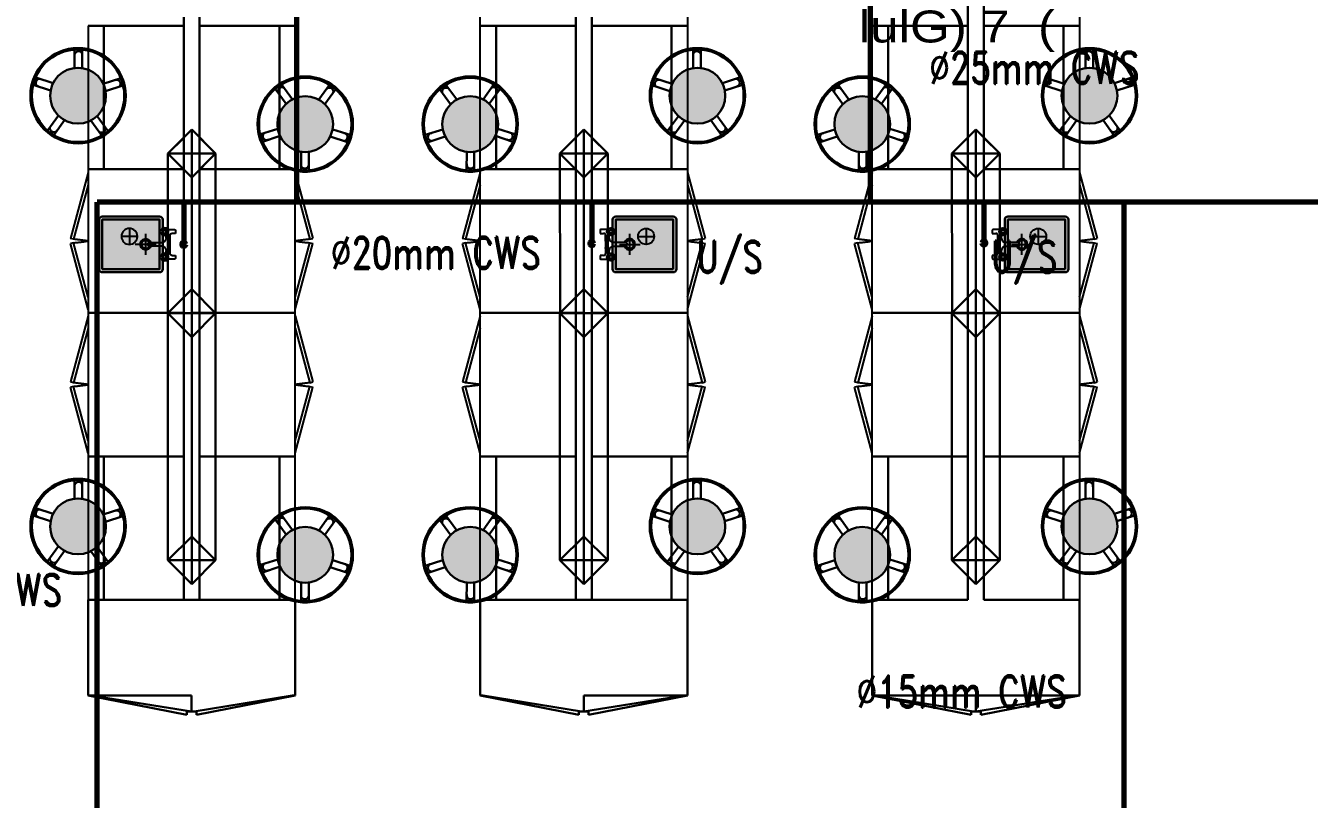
# Model space of a CAD drawing. Extents: x 800 to 995, y 398 to 804.
# Drawn here: x 876.3 to 884.35, y 743.93 to 748.78 of the extents above; entities that cross this region are included whole.
import ezdxf

# ---------------------------------------------------------------- set-up
doc = ezdxf.new("R2010")
doc.units = 0
doc.header["$MEASUREMENT"] = 0
doc.linetypes.add('ACAD_ISO02W100', pattern=[15, 12, -3])
doc.linetypes.add('DASHED', pattern=[19.05, 12.7, -6.35])
doc.layers.get('0').update_dxf_attribs({"color": 252, "linetype": 'CONTINUOUS', "lineweight": 30})
for name, color, linetype in [('-FUR', 252, 'CONTINUOUS'), ('LAYER8', 3, 'CONTINUOUS'), ('SAN', 2, 'CONTINUOUS')]:
    doc.layers.add(name, color=color, linetype=linetype)
for name, color, linetype, lineweight in [('P-C-WATER', 5, 'CONTINUOUS', 70), ('P-TEXT', 1, 'CONTINUOUS', 25), ('text', 72, 'CONTINUOUS', 15)]:
    doc.layers.add(name, color=color, linetype=linetype, lineweight=lineweight)
doc.styles.add('ROMANC', font='romand.shx')
doc.styles.add('SOSA2', font='SOSA.shx', dxfattribs={"width": 0.8})

# ---------------------------------------------------------------- blocks, each defined once
blk = doc.blocks.new('YY5Y5')
at = {"layer": 'SAN', "color": 1}
for p, q in [((433.83, 542.04), (433.83, 538.56)), ((435.73, 542.41), (434.2, 542.41)), ((435.73, 540.55), (435.73, 542.41)), ((446.18, 539.55), (436.73, 539.55)), ((443.04, 539.55), (446.16, 539.55)), ((447.16, 542.41), (447.16, 540.55)), ((448.69, 542.41), (447.16, 542.41)), ((449.07, 538.56), (449.07, 542.04)), ((434.16, 537.56), (433.7, 538.02)), ((434.16, 536.15), (433.7, 535.69)), ((435.58, 537.56), (436.04, 538.02)), ((435.58, 536.15), (436.04, 535.69)), ((436.72, 537.65), (438.25, 537.65)), ((440.5, 535.4), (440.5, 528.74)), ((442.4, 528.74), (442.4, 535.4)), ((444.65, 537.65), (446.18, 537.65)), ((447.32, 537.56), (446.86, 538.02)), ((447.32, 536.15), (446.86, 535.69)), ((448.74, 537.56), (449.2, 538.02)), ((448.74, 536.15), (449.2, 535.69)), ((440.87, 528.36), (442.03, 528.36))]:
    blk.add_line(p, q, dxfattribs=at)
at = {"layer": 'SAN', "color": 1, "linetype": 'Continuous'}
blk.add_line((439.23, 539.55), (439.86, 539.55), dxfattribs=at)
at = {"layer": 'SAN', "color": 2, "linetype": 'DASHED'}
for points in [[(441.45, 532.42), (441.45, 521.63)], [(436.06, 527.03), (446.84, 527.03)]]:
    blk.add_lwpolyline(points, dxfattribs=at)
at = {"layer": 'SAN', "color": 1}
for centre, radius in [((434.87, 536.85), 2), ((434.87, 536.85), 1), ((434.87, 536.85), 0.8), ((448.03, 536.85), 2), ((448.03, 536.85), 1), ((448.03, 536.85), 0.8)]:
    blk.add_circle(centre, radius, dxfattribs=at)
for centre, radius, start, end in [((434.2, 542.04), 0.375, 90, 180), ((436.73, 540.55), 1, 180, 270), ((446.16, 540.55), 1, 270, 0), ((448.69, 542.04), 0.375, 0, 90), ((438.25, 535.4), 2.25, 0, 90), ((444.65, 535.4), 2.25, 90, 180), ((441.45, 527.03), 2.86, 109.43194, 70.56806), ((441.45, 527.03), 2.08, 117.27647, 62.72353), ((440.87, 528.74), 0.375, 180, 270), ((442.03, 528.74), 0.375, 270, 360)]:
    blk.add_arc(centre, radius, start, end, dxfattribs=at)
blk = doc.blocks.new('vfd')
at = {"layer": '-FUR'}
h = blk.add_hatch(color=254, dxfattribs=at)
h.paths.add_polyline_path([(1316.635, 565.8296), (1316.635, 566.1396), (1316.275, 566.1396), (1316.275, 565.8296)], flags=16)
edge = h.paths.add_edge_path()
edge.add_line((1316.655, 565.8296), (1316.655, 566.1396))
edge.add_ellipse((1316.635, 566.1396), major_axis=(-0.0141, -0.0141), ratio=1, start_angle=135, end_angle=225)
edge.add_line((1316.635, 566.1596), (1316.275, 566.1596))
edge.add_ellipse((1316.275, 566.1396), major_axis=(-0.0141, -0.0141), ratio=1, start_angle=225, end_angle=315)
edge.add_line((1316.255, 566.1396), (1316.255, 565.8296))
edge.add_ellipse((1316.275, 565.8296), major_axis=(0.0141, -0.0141), ratio=1, start_angle=225, end_angle=315)
edge.add_line((1316.275, 565.8096), (1316.635, 565.8096))
edge.add_ellipse((1316.635, 565.8296), major_axis=(0.0141, -0.0141), ratio=1, start_angle=-45, end_angle=45)
blk.add_hatch(color=253, dxfattribs=at).paths.add_polyline_path([(1316.275, 565.8296), (1316.635, 565.8296), (1316.635, 566.1396), (1316.275, 566.1396)])
h = blk.add_hatch(color=251, dxfattribs=at)
h.paths.add_polyline_path([(1316.305, 565.8596), (1316.275, 565.8296), (1316.635, 565.8296), (1316.605, 565.8596)])
h.paths.add_polyline_path([(1316.605, 565.8596), (1316.635, 565.8296), (1316.635, 566.1396), (1316.605, 566.1096)])
h = blk.add_hatch(color=252, dxfattribs=at)
h.paths.add_polyline_path([(1316.305, 566.1096), (1316.275, 566.1396), (1316.275, 565.8296), (1316.305, 565.8596)])
h.paths.add_polyline_path([(1316.605, 566.1096), (1316.635, 566.1396), (1316.275, 566.1396), (1316.305, 566.1096)])
blk.add_lwpolyline([(1316.655, 565.8296), (1316.655, 566.1396, 0.414214), (1316.635, 566.1596), (1316.275, 566.1596, 0.414214), (1316.255, 566.1396), (1316.255, 565.8296, 0.414214), (1316.275, 565.8096), (1316.635, 565.8096, 0.414214)], format="xyb", close=True)
blk.add_lwpolyline([(1316.655, 565.8296), (1316.655, 566.1396, 0.414214), (1316.635, 566.1596), (1316.275, 566.1596, 0.414214), (1316.255, 566.1396), (1316.255, 565.8296, 0.414214), (1316.275, 565.8096), (1316.635, 565.8096, 0.414214)], format="xyb", close=True)
blk.add_lwpolyline([(1316.635, 565.8296), (1316.635, 566.1396), (1316.275, 566.1396), (1316.275, 565.8296)], close=True)
at = {"layer": 'LAYER8'}
for p, q in [((1316.465, 566.0846), (1316.465, 565.9846)), ((1316.415, 566.0346), (1316.515, 566.0346))]:
    blk.add_line(p, q, dxfattribs=at)
blk.add_circle((1316.465, 566.0346), 0.05, dxfattribs=at)
at = {"xscale": 0.0121, "yscale": 0.0121, "zscale": 0.0121, "rotation": 89.99999999999997}
blk.add_blockref('YY5Y5', (1322.7397, 560.6431), dxfattribs=at)

msp = doc.modelspace()

# ---------------------------------------------------------------- hatches: boundary and pattern name
h = msp.add_hatch(color=256)
h.set_gradient(color1=(132, 132, 132), name='SPHERICAL')
h.paths.add_polyline_path([(876.8, 748.3426, -1), (876.45, 748.3426, -1)])
h = msp.add_hatch(color=256)
h.set_gradient(color1=(132, 132, 132), name='SPHERICAL')
h.paths.add_polyline_path([(880.3343, 748.3426, 1), (880.6843, 748.3426, 1)])
h = msp.add_hatch(color=256)
h.set_gradient(color1=(132, 132, 132), name='SPHERICAL')
h.paths.add_polyline_path([(882.7934, 748.3426, 1), (883.1434, 748.3426, 1)])
h = msp.add_hatch(color=256)
h.set_gradient(color1=(132, 132, 132), name='SPHERICAL')
h.paths.add_polyline_path([(877.8752, 748.1645, -1), (878.2252, 748.1645, -1)])
h = msp.add_hatch(color=256)
h.set_gradient(color1=(132, 132, 132), name='SPHERICAL')
h.paths.add_polyline_path([(879.2591, 748.1645, 1), (878.9091, 748.1645, 1)])
h = msp.add_hatch(color=256)
h.set_gradient(color1=(132, 132, 132), name='SPHERICAL')
h.paths.add_polyline_path([(881.7182, 748.1645, 1), (881.3682, 748.1645, 1)])
h = msp.add_hatch(color=256)
h.set_gradient(color1=(132, 132, 132), name='SPHERICAL')
h.paths.add_polyline_path([(876.8, 745.6426, -1), (876.45, 745.6426, -1)])
h = msp.add_hatch(color=256)
h.set_gradient(color1=(132, 132, 132), name='SPHERICAL')
h.paths.add_polyline_path([(880.3343, 745.6426, 1), (880.6843, 745.6426, 1)])
h = msp.add_hatch(color=256)
h.set_gradient(color1=(132, 132, 132), name='SPHERICAL')
h.paths.add_polyline_path([(882.7934, 745.6426, 1), (883.1434, 745.6426, 1)])
h = msp.add_hatch(color=256)
h.set_gradient(color1=(132, 132, 132), name='SPHERICAL')
h.paths.add_polyline_path([(877.8752, 745.4645, -1), (878.2252, 745.4645, -1)])
h = msp.add_hatch(color=256)
h.set_gradient(color1=(132, 132, 132), name='SPHERICAL')
h.paths.add_polyline_path([(879.2591, 745.4645, 1), (878.9091, 745.4645, 1)])
h = msp.add_hatch(color=256)
h.set_gradient(color1=(132, 132, 132), name='SPHERICAL')
h.paths.add_polyline_path([(881.7182, 745.4645, 1), (881.3682, 745.4645, 1)])

# ---------------------------------------------------------------- linework, layer by layer
at = {"layer": '-FUR', "linetype": 'ACAD_ISO02W100'}
for p, q in [((877.3876, 748.7816), (877.3876, 749.2316)), ((879.7467, 748.7816), (879.7467, 749.2316)), ((879.8467, 749.2316), (879.8467, 748.7816)), ((882.2058, 748.7816), (882.2058, 749.2316)), ((882.3058, 749.2316), (882.3058, 748.7816)), ((876.6876, 748.7816), (876.6876, 747.8816)), ((877.9876, 747.8816), (877.9876, 748.7816)), ((879.1467, 747.8816), (879.1467, 748.7816)), ((880.4467, 748.7816), (880.4467, 747.8816)), ((881.6058, 747.8816), (881.6058, 748.7816)), ((882.9058, 748.7816), (882.9058, 747.8816)), ((876.6876, 747.8616), (876.5768, 747.448)), ((877.2876, 746.9816), (877.2876, 747.8816)), ((877.3876, 747.8816), (877.3876, 746.9816)), ((877.9876, 747.8616), (878.0984, 747.448)), ((879.1467, 747.8616), (879.0359, 747.448)), ((879.7467, 747.8816), (879.7467, 746.9816)), ((879.8467, 746.9816), (879.8467, 747.8816)), ((880.4467, 747.8616), (880.5575, 747.448)), ((881.6058, 747.8616), (881.495, 747.448)), ((882.2058, 747.8816), (882.2058, 746.9816)), ((882.3058, 746.9816), (882.3058, 747.8816)), ((882.9058, 747.8616), (883.0166, 747.448)), ((876.6876, 747.7843), (876.5961, 747.4428)), ((877.9876, 747.7843), (878.0791, 747.4428)), ((879.1467, 747.7843), (879.0552, 747.4428)), ((880.4467, 747.7843), (880.5382, 747.4428)), ((881.6058, 747.7843), (881.5143, 747.4428)), ((882.9058, 747.7843), (882.9973, 747.4428)), ((876.5961, 747.4428), (876.5768, 747.448)), ((878.0791, 747.4428), (878.0984, 747.448)), ((879.0552, 747.4428), (879.0359, 747.448)), ((880.5382, 747.4428), (880.5575, 747.448)), ((881.5143, 747.4428), (881.495, 747.448)), ((882.9973, 747.4428), (883.0166, 747.448)), ((876.5961, 747.4203), (876.5768, 747.4151)), ((876.6876, 747.0016), (876.5768, 747.4151)), ((876.6876, 747.0788), (876.5961, 747.4203)), ((877.9876, 747.0788), (878.0791, 747.4203)), ((877.9876, 747.0016), (878.0984, 747.4151)), ((878.0791, 747.4203), (878.0984, 747.4151)), ((879.0552, 747.4203), (879.0359, 747.4151)), ((879.1467, 747.0016), (879.0359, 747.4151)), ((879.1467, 747.0788), (879.0552, 747.4203)), ((880.4467, 747.0788), (880.5382, 747.4203)), ((880.4467, 747.0016), (880.5575, 747.4151)), ((880.5382, 747.4203), (880.5575, 747.4151)), ((881.5143, 747.4203), (881.495, 747.4151)), ((881.6058, 747.0016), (881.495, 747.4151)), ((881.6058, 747.0788), (881.5143, 747.4203)), ((882.9058, 747.0788), (882.9973, 747.4203)), ((882.9058, 747.0016), (883.0166, 747.4151)), ((882.9973, 747.4203), (883.0166, 747.4151)), ((876.6876, 746.9616), (876.5768, 746.548)), ((877.2876, 746.0816), (877.2876, 746.9816)), ((877.3876, 746.9816), (877.3876, 746.0816)), ((877.9876, 746.9616), (878.0984, 746.548)), ((879.1467, 746.9616), (879.0359, 746.548)), ((879.7467, 746.9816), (879.7467, 746.0816)), ((879.8467, 746.0816), (879.8467, 746.9816)), ((880.4467, 746.9616), (880.5575, 746.548)), ((881.6058, 746.9616), (881.495, 746.548)), ((882.2058, 746.9816), (882.2058, 746.0816)), ((882.3058, 746.0816), (882.3058, 746.9816)), ((882.9058, 746.9616), (883.0166, 746.548)), ((876.6876, 746.8843), (876.5961, 746.5428)), ((877.9876, 746.8843), (878.0791, 746.5428)), ((879.1467, 746.8843), (879.0552, 746.5428)), ((880.4467, 746.8843), (880.5382, 746.5428)), ((881.6058, 746.8843), (881.5143, 746.5428)), ((882.9058, 746.8843), (882.9973, 746.5428)), ((876.5961, 746.5428), (876.5768, 746.548)), ((876.5961, 746.5203), (876.5768, 746.5151)), ((876.6876, 746.1016), (876.5768, 746.5151)), ((876.6876, 746.1788), (876.5961, 746.5203)), ((877.9876, 746.1788), (878.0791, 746.5203)), ((877.9876, 746.1016), (878.0984, 746.5151)), ((878.0791, 746.5428), (878.0984, 746.548)), ((878.0791, 746.5203), (878.0984, 746.5151)), ((879.0552, 746.5428), (879.0359, 746.548)), ((879.0552, 746.5203), (879.0359, 746.5151)), ((879.1467, 746.1016), (879.0359, 746.5151)), ((879.1467, 746.1788), (879.0552, 746.5203)), ((880.4467, 746.1788), (880.5382, 746.5203)), ((880.4467, 746.1016), (880.5575, 746.5151)), ((880.5382, 746.5428), (880.5575, 746.548)), ((880.5382, 746.5203), (880.5575, 746.5151)), ((881.5143, 746.5428), (881.495, 746.548)), ((881.5143, 746.5203), (881.495, 746.5151)), ((881.6058, 746.1016), (881.495, 746.5151)), ((881.6058, 746.1788), (881.5143, 746.5203)), ((882.9058, 746.1788), (882.9973, 746.5203)), ((882.9058, 746.1016), (883.0166, 746.5151)), ((882.9973, 746.5428), (883.0166, 746.548)), ((882.9973, 746.5203), (883.0166, 746.5151)), ((876.6876, 746.0816), (876.6876, 745.1816)), ((877.9876, 745.1816), (877.9876, 746.0816)), ((879.1467, 745.1816), (879.1467, 746.0816)), ((880.4467, 746.0816), (880.4467, 745.1816)), ((881.6058, 745.1816), (881.6058, 746.0816)), ((882.9058, 746.0816), (882.9058, 745.1816))]:
    msp.add_line(p, q, dxfattribs=at)
at = {"layer": '-FUR'}
for points in [[(877.9876, 748.7816), (877.9876, 749.2316), (877.3876, 749.2316), (877.3876, 748.7816)], [(879.1467, 748.7816), (879.1467, 749.2316), (879.7467, 749.2316), (879.7467, 748.7816)], [(880.4467, 749.2316), (880.4467, 748.7816), (879.8467, 748.7816), (879.8467, 749.2316)], [(881.6058, 748.7816), (881.6058, 749.2316), (882.2058, 749.2316), (882.2058, 748.7816)], [(882.9058, 749.2316), (882.9058, 748.7816), (882.3058, 748.7816), (882.3058, 749.2316)], [(877.2876, 746.9816), (877.2876, 747.8816), (876.6876, 747.8816), (876.6876, 746.9816)], [(877.3876, 747.8816), (877.3876, 746.9816), (877.9876, 746.9816), (877.9876, 747.8816)], [(879.7467, 747.8816), (879.7467, 746.9816), (879.1467, 746.9816), (879.1467, 747.8816)], [(879.8467, 746.9816), (879.8467, 747.8816), (880.4467, 747.8816), (880.4467, 746.9816)], [(882.2058, 747.8816), (882.2058, 746.9816), (881.6058, 746.9816), (881.6058, 747.8816)], [(882.3058, 746.9816), (882.3058, 747.8816), (882.9058, 747.8816), (882.9058, 746.9816)], [(877.2876, 746.0816), (877.2876, 746.9816), (876.6876, 746.9816), (876.6876, 746.0816)], [(877.3876, 746.9816), (877.3876, 746.0816), (877.9876, 746.0816), (877.9876, 746.9816)], [(879.7467, 746.9816), (879.7467, 746.0816), (879.1467, 746.0816), (879.1467, 746.9816)], [(879.8467, 746.0816), (879.8467, 746.9816), (880.4467, 746.9816), (880.4467, 746.0816)], [(882.2058, 746.9816), (882.2058, 746.0816), (881.6058, 746.0816), (881.6058, 746.9816)], [(882.3058, 746.0816), (882.3058, 746.9816), (882.9058, 746.9816), (882.9058, 746.0816)]]:
    msp.add_lwpolyline(points, close=True, dxfattribs=at)
at = {"layer": '-FUR', "linetype": 'ACAD_ISO02W100'}
for centre, start, end in [((876.4547, 745.9163), 81.26112, 84.70691), ((878.2205, 745.9163), 95.29309, 98.73888), ((878.9138, 745.9163), 81.26112, 84.70691), ((880.6796, 745.9163), 95.29309, 98.73888), ((881.3729, 745.9163), 81.26112, 84.70691), ((883.1387, 745.9163), 95.29309, 98.73888), ((876.4547, 748.9468), 275.29309, 278.73888), ((878.2205, 748.9468), 261.26112, 264.70691), ((878.9138, 748.9468), 275.29309, 278.73888), ((880.6796, 748.9468), 261.26112, 264.70691), ((881.3729, 748.9468), 275.29309, 278.73888), ((883.1387, 748.9468), 261.26112, 264.70691), ((876.4547, 745.0163), 81.26112, 84.70691), ((876.4547, 748.0468), 275.29309, 278.73888), ((878.2205, 745.0163), 95.29309, 98.73888), ((878.2205, 748.0468), 261.26112, 264.70691), ((878.9138, 745.0163), 81.26112, 84.70691), ((878.9138, 748.0468), 275.29309, 278.73888), ((880.6796, 745.0163), 95.29309, 98.73888), ((880.6796, 748.0468), 261.26112, 264.70691), ((881.3729, 745.0163), 81.26112, 84.70691), ((881.3729, 748.0468), 275.29309, 278.73888), ((883.1387, 745.0163), 95.29309, 98.73888), ((883.1387, 748.0468), 261.26112, 264.70691)]:
    msp.add_arc(centre, 1.5331, start, end, dxfattribs=at)
for p, q in [((877.2876, 750.1316), (877.2876, 745.5295)), ((877.3876, 745.53), (877.3876, 750.1316)), ((879.7467, 745.53), (879.7467, 750.1316)), ((879.8467, 750.1316), (879.8467, 745.5295)), ((882.2058, 745.53), (882.2058, 750.1316)), ((882.3058, 750.1316), (882.3058, 745.5295)), ((876.6876, 748.7816), (877.2876, 748.7816)), ((876.7876, 747.8816), (876.7876, 748.7816)), ((877.2876, 748.7816), (877.2876, 747.8816)), ((877.3876, 747.8816), (877.3876, 748.7816)), ((877.3876, 748.7816), (877.9876, 748.7816)), ((877.9876, 748.7816), (877.8876, 748.7816)), ((877.8876, 748.7816), (877.8876, 747.8816)), ((879.7467, 748.7816), (879.1467, 748.7816)), ((879.1467, 748.7816), (879.2467, 748.7816)), ((879.2467, 748.7816), (879.2467, 747.8816)), ((879.7467, 747.8816), (879.7467, 748.7816)), ((880.4467, 748.7816), (879.8467, 748.7816)), ((879.8467, 748.7816), (879.8467, 747.8816)), ((880.3467, 747.8816), (880.3467, 748.7816)), ((882.2058, 748.7816), (881.6058, 748.7816)), ((881.6058, 748.7816), (881.7058, 748.7816)), ((881.7058, 748.7816), (881.7058, 747.8816)), ((882.2058, 747.8816), (882.2058, 748.7816)), ((882.9058, 748.7816), (882.3058, 748.7816)), ((882.3058, 748.7816), (882.3058, 747.8816)), ((882.8058, 747.8816), (882.8058, 748.7816)), ((876.6033, 748.5162), (876.6028, 748.6316)), ((876.6128, 748.6416), (876.6403, 748.6415)), ((876.6507, 748.5157), (876.6511, 748.629)), ((880.4836, 748.5157), (880.4832, 748.629)), ((880.5215, 748.6416), (880.494, 748.6415)), ((880.531, 748.5162), (880.5315, 748.6316)), ((882.9427, 748.5157), (882.9423, 748.629)), ((882.9806, 748.6416), (882.9531, 748.6415)), ((882.9901, 748.5162), (882.9906, 748.6316)), ((876.3368, 748.4234), (876.3454, 748.4495)), ((876.4531, 748.3756), (876.3432, 748.4108)), ((876.4683, 748.4205), (876.3607, 748.4559)), ((876.7834, 748.4169), (876.8931, 748.453)), ((876.9056, 748.4465), (876.9141, 748.4204)), ((877.8646, 748.3993), (877.8869, 748.4154)), ((877.9693, 748.3197), (877.903, 748.4116)), ((878.1347, 748.3178), (878.2022, 748.4114)), ((878.2161, 748.4136), (878.2383, 748.3974)), ((878.9182, 748.4136), (878.896, 748.3974)), ((878.9996, 748.3178), (878.9321, 748.4114)), ((879.1651, 748.3197), (879.2313, 748.4116)), ((879.2697, 748.3993), (879.2474, 748.4154)), ((880.2287, 748.4465), (880.2203, 748.4204)), ((880.3509, 748.4169), (880.2412, 748.453)), ((880.666, 748.4205), (880.7736, 748.4559)), ((880.6812, 748.3756), (880.7911, 748.4108)), ((880.7975, 748.4234), (880.7889, 748.4495)), ((881.3773, 748.4136), (881.3551, 748.3974)), ((881.4587, 748.3178), (881.3912, 748.4114)), ((881.6242, 748.3197), (881.6904, 748.4116)), ((881.7288, 748.3993), (881.7065, 748.4154)), ((882.6878, 748.4465), (882.6794, 748.4204)), ((882.81, 748.4169), (882.7003, 748.453)), ((883.1251, 748.4205), (883.2327, 748.4559)), ((883.1403, 748.3756), (883.2502, 748.4108)), ((883.2566, 748.4234), (883.248, 748.4495)), ((876.7976, 748.3716), (876.9055, 748.4062)), ((877.9306, 748.2922), (877.8623, 748.3853)), ((878.1727, 748.2895), (878.2397, 748.3809)), ((878.9616, 748.2895), (878.8946, 748.3809)), ((879.2037, 748.2922), (879.272, 748.3853)), ((880.3367, 748.3716), (880.2289, 748.4062)), ((881.4207, 748.2895), (881.3537, 748.3809)), ((881.6628, 748.2922), (881.7311, 748.3853)), ((882.7958, 748.3716), (882.688, 748.4062)), ((876.5025, 748.2176), (876.4355, 748.1262)), ((876.5405, 748.1893), (876.473, 748.0956)), ((876.706, 748.1874), (876.7722, 748.0955)), ((876.7446, 748.2148), (876.8129, 748.1217)), ((880.3897, 748.2148), (880.3214, 748.1217)), ((880.4284, 748.1874), (880.3621, 748.0955)), ((880.5938, 748.1893), (880.6613, 748.0956)), ((880.6318, 748.2176), (880.6988, 748.1262)), ((882.8488, 748.2148), (882.7805, 748.1217)), ((882.8874, 748.1874), (882.8212, 748.0955)), ((883.0529, 748.1893), (883.1204, 748.0956)), ((883.0909, 748.2176), (883.1579, 748.1262)), ((876.4591, 748.0935), (876.4369, 748.1097)), ((876.8106, 748.1078), (876.7883, 748.0917)), ((877.3378, 748.1298), (877.1878, 747.9798)), ((877.3378, 748.1298), (877.1878, 747.9798)), ((877.4878, 747.9798), (877.3378, 748.1298)), ((877.3378, 747.9798), (877.3378, 748.1298)), ((877.4878, 747.9798), (877.3378, 748.1298)), ((877.7696, 748.0605), (877.7612, 748.0867)), ((877.8776, 748.1355), (877.7698, 748.1008)), ((877.8918, 748.0902), (877.7821, 748.0541)), ((878.2069, 748.0866), (878.3145, 748.0512)), ((878.2221, 748.1315), (878.332, 748.0963)), ((878.9122, 748.1315), (878.8023, 748.0963)), ((878.9274, 748.0866), (878.8198, 748.0512)), ((879.2425, 748.0902), (879.3522, 748.0541)), ((879.2567, 748.1355), (879.3646, 748.1008)), ((879.3647, 748.0605), (879.3731, 748.0867)), ((879.6465, 747.9798), (879.7965, 748.1298)), ((879.6465, 747.9798), (879.7965, 748.1298)), ((879.7965, 748.1298), (879.9465, 747.9798)), ((879.7965, 747.9798), (879.7965, 748.1298)), ((879.7965, 748.1298), (879.9465, 747.9798)), ((880.3237, 748.1078), (880.346, 748.0917)), ((880.6752, 748.0935), (880.6974, 748.1097)), ((881.3713, 748.1315), (881.2614, 748.0963)), ((881.3865, 748.0866), (881.2789, 748.0512)), ((881.7016, 748.0902), (881.8113, 748.0541)), ((881.7158, 748.1355), (881.8237, 748.1008)), ((881.8238, 748.0605), (881.8322, 748.0867)), ((882.1056, 747.9798), (882.2556, 748.1298)), ((882.1056, 747.9798), (882.2556, 748.1298)), ((882.2556, 748.1298), (882.4056, 747.9798)), ((882.2556, 747.9798), (882.2556, 748.1298)), ((882.2556, 748.1298), (882.4056, 747.9798)), ((882.7828, 748.1078), (882.8051, 748.0917)), ((883.1343, 748.0935), (883.1565, 748.1097)), ((877.1878, 747.9798), (877.2876, 748.0795)), ((877.3876, 748.08), (877.4878, 747.9798)), ((878.3384, 748.0837), (878.3298, 748.0576)), ((878.7959, 748.0837), (878.8045, 748.0576)), ((879.7467, 748.08), (879.6465, 747.9798)), ((879.9465, 747.9798), (879.8467, 748.0795)), ((881.255, 748.0837), (881.2636, 748.0576)), ((882.2058, 748.08), (882.1056, 747.9798)), ((882.4056, 747.9798), (882.3058, 748.0795)), ((877.1878, 747.9798), (877.4878, 747.9798)), ((877.3378, 747.8298), (877.1878, 747.9798)), ((877.1878, 747.9798), (877.4878, 747.9798)), ((877.3378, 747.9798), (877.1878, 747.9798)), ((877.1878, 747.9798), (877.3378, 747.9798)), ((877.1878, 747.9798), (877.4878, 747.9798)), ((877.3378, 747.8298), (877.1878, 747.9798)), ((877.1878, 746.9798), (877.1878, 747.9798)), ((877.1878, 747.9798), (877.4878, 747.9798)), ((877.2876, 747.88), (877.1878, 747.9798)), ((877.4878, 747.9798), (877.3378, 747.8298)), ((877.3378, 747.1298), (877.3378, 747.9798)), ((877.3378, 747.9798), (877.4878, 747.9798)), ((877.3378, 747.9798), (877.3378, 747.8298)), ((877.4878, 747.9798), (877.3378, 747.8298)), ((877.3896, 747.8816), (877.4878, 747.9798)), ((877.4878, 747.9798), (877.4861, 746.9816)), ((878.0245, 747.9914), (878.0241, 747.8781)), ((878.0719, 747.9909), (878.0724, 747.8754)), ((879.0624, 747.9909), (879.0619, 747.8754)), ((879.1098, 747.9914), (879.1102, 747.8781)), ((879.9465, 747.9798), (879.6465, 747.9798)), ((879.9465, 747.9798), (879.6465, 747.9798)), ((879.6465, 747.9798), (879.7965, 747.8298)), ((879.7965, 747.9798), (879.6465, 747.9798)), ((879.9465, 747.9798), (879.6465, 747.9798)), ((879.6465, 747.9798), (879.7965, 747.8298)), ((879.9465, 747.9798), (879.6465, 747.9798)), ((879.6465, 747.9798), (879.6483, 746.9816)), ((879.7447, 747.8816), (879.6465, 747.9798)), ((879.7965, 747.8298), (879.9465, 747.9798)), ((879.7965, 747.1298), (879.7965, 747.9798)), ((879.7965, 747.9798), (879.9465, 747.9798)), ((879.9465, 747.9798), (879.7965, 747.9798)), ((879.7965, 747.9798), (879.7965, 747.8298)), ((879.7965, 747.8298), (879.9465, 747.9798)), ((879.8467, 747.88), (879.9465, 747.9798)), ((879.9465, 746.9798), (879.9465, 747.9798)), ((881.5215, 747.9909), (881.521, 747.8754)), ((881.5689, 747.9914), (881.5693, 747.8781)), ((882.4056, 747.9798), (882.1056, 747.9798)), ((882.4056, 747.9798), (882.1056, 747.9798)), ((882.1056, 747.9798), (882.2556, 747.8298)), ((882.2556, 747.9798), (882.1056, 747.9798)), ((882.4056, 747.9798), (882.1056, 747.9798)), ((882.1056, 747.9798), (882.2556, 747.8298)), ((882.4056, 747.9798), (882.1056, 747.9798)), ((882.1056, 747.9798), (882.1074, 746.9816)), ((882.2038, 747.8816), (882.1056, 747.9798)), ((882.2556, 747.8298), (882.4056, 747.9798)), ((882.2556, 747.1298), (882.2556, 747.9798)), ((882.2556, 747.9798), (882.4056, 747.9798)), ((882.4056, 747.9798), (882.2556, 747.9798)), ((882.2556, 747.9798), (882.2556, 747.8298)), ((882.2556, 747.8298), (882.4056, 747.9798)), ((882.3058, 747.88), (882.4056, 747.9798)), ((882.4056, 746.9798), (882.4056, 747.9798)), ((877.2876, 747.8816), (876.6876, 747.8816)), ((876.6876, 747.8816), (876.7876, 747.8816)), ((877.9876, 747.8816), (877.3876, 747.8816)), ((878.0624, 747.8655), (878.0349, 747.8656)), ((879.0719, 747.8655), (879.0994, 747.8656)), ((879.1467, 747.8816), (879.7467, 747.8816)), ((879.8467, 747.8816), (880.4467, 747.8816)), ((880.4467, 747.8816), (880.3467, 747.8816)), ((881.531, 747.8655), (881.5585, 747.8656)), ((881.6058, 747.8816), (882.2058, 747.8816)), ((882.3058, 747.8816), (882.9058, 747.8816)), ((882.9058, 747.8816), (882.8058, 747.8816)), ((877.3378, 747.1298), (877.1878, 746.9798)), ((877.3378, 746.9798), (877.3378, 747.1298)), ((877.4878, 746.9798), (877.3378, 747.1298)), ((879.6465, 746.9798), (879.7965, 747.1298)), ((879.7965, 746.9798), (879.7965, 747.1298)), ((879.7965, 747.1298), (879.9465, 746.9798)), ((882.1056, 746.9798), (882.2556, 747.1298)), ((882.2556, 746.9798), (882.2556, 747.1298)), ((882.2556, 747.1298), (882.4056, 746.9798)), ((877.4878, 746.9798), (877.1878, 746.9798)), ((877.3378, 746.8298), (877.1878, 746.9798)), ((877.1878, 746.9798), (877.4878, 746.9798)), ((877.1878, 745.4298), (877.1878, 746.9798)), ((877.3876, 746.9816), (877.3376, 746.9816)), ((877.3378, 746.9798), (877.3378, 746.8298)), ((877.3378, 746.8298), (877.4878, 746.9798)), ((877.3378, 746.9798), (877.3378, 745.2798)), ((877.4878, 746.9798), (877.4878, 745.4298)), ((879.6465, 746.9798), (879.9465, 746.9798)), ((879.7965, 746.8298), (879.6465, 746.9798)), ((879.9465, 746.9798), (879.6465, 746.9798)), ((879.6465, 746.9798), (879.6465, 745.4298)), ((879.7467, 746.9816), (879.7967, 746.9816)), ((879.7965, 746.9798), (879.7965, 746.8298)), ((879.7965, 746.8298), (879.9465, 746.9798)), ((879.7965, 746.9798), (879.7965, 745.2798)), ((879.9465, 745.4298), (879.9465, 746.9798)), ((882.1056, 746.9798), (882.4056, 746.9798)), ((882.2556, 746.8298), (882.1056, 746.9798)), ((882.4056, 746.9798), (882.1056, 746.9798)), ((882.1056, 746.9798), (882.1056, 745.4298)), ((882.2058, 746.9816), (882.2558, 746.9816)), ((882.2556, 746.9798), (882.2556, 746.8298)), ((882.2556, 746.8298), (882.4056, 746.9798)), ((882.2556, 746.9798), (882.2556, 745.2798)), ((882.4056, 745.4298), (882.4056, 746.9798)), ((877.3378, 745.5798), (877.3378, 746.4298)), ((879.7965, 745.5798), (879.7965, 746.4298)), ((882.2556, 745.5798), (882.2556, 746.4298)), ((876.6876, 746.0816), (877.2876, 746.0816)), ((876.7876, 745.1816), (876.7876, 746.0816)), ((877.2876, 746.0816), (877.2876, 745.1816)), ((877.3876, 745.1816), (877.3876, 746.0816)), ((877.3876, 746.0816), (877.9876, 746.0816)), ((877.9876, 746.0816), (877.8876, 746.0816)), ((877.8876, 746.0816), (877.8876, 745.1816)), ((879.7467, 746.0816), (879.1467, 746.0816)), ((879.1467, 746.0816), (879.2467, 746.0816)), ((879.2467, 746.0816), (879.2467, 745.1816)), ((879.7467, 745.1816), (879.7467, 746.0816)), ((880.4467, 746.0816), (879.8467, 746.0816)), ((879.8467, 746.0816), (879.8467, 745.1816)), ((880.3467, 745.1816), (880.3467, 746.0816)), ((882.2058, 746.0816), (881.6058, 746.0816)), ((881.6058, 746.0816), (881.7058, 746.0816)), ((881.7058, 746.0816), (881.7058, 745.1816)), ((882.2058, 745.1816), (882.2058, 746.0816)), ((882.9058, 746.0816), (882.3058, 746.0816)), ((882.3058, 746.0816), (882.3058, 745.1816)), ((882.8058, 745.1816), (882.8058, 746.0816)), ((876.6033, 745.8162), (876.6028, 745.9316)), ((876.6128, 745.9416), (876.6403, 745.9415)), ((876.6507, 745.8157), (876.6511, 745.929)), ((880.4836, 745.8157), (880.4832, 745.929)), ((880.5215, 745.9416), (880.494, 745.9415)), ((880.531, 745.8162), (880.5315, 745.9316)), ((882.9427, 745.8157), (882.9423, 745.929)), ((882.9806, 745.9416), (882.9531, 745.9415)), ((882.9901, 745.8162), (882.9906, 745.9316)), ((876.4683, 745.7205), (876.3607, 745.7559)), ((876.7834, 745.7169), (876.8931, 745.753)), ((880.3509, 745.7169), (880.2412, 745.753)), ((880.666, 745.7205), (880.7736, 745.7559)), ((882.81, 745.7169), (882.7003, 745.753)), ((883.1251, 745.7205), (883.2327, 745.7559)), ((876.3368, 745.7234), (876.3454, 745.7495)), ((876.4531, 745.6756), (876.3432, 745.7108)), ((876.7976, 745.6716), (876.9055, 745.7062)), ((876.9056, 745.7465), (876.9141, 745.7204)), ((877.9306, 745.5922), (877.8623, 745.6853)), ((877.8646, 745.6993), (877.8869, 745.7154)), ((877.9693, 745.6197), (877.903, 745.7116)), ((878.1347, 745.6178), (878.2022, 745.7114)), ((878.1727, 745.5895), (878.2397, 745.6809)), ((878.2161, 745.7136), (878.2383, 745.6974)), ((878.9616, 745.5895), (878.8946, 745.6809)), ((878.9182, 745.7136), (878.896, 745.6974)), ((878.9996, 745.6178), (878.9321, 745.7114)), ((879.1651, 745.6197), (879.2313, 745.7116)), ((879.2037, 745.5922), (879.272, 745.6853)), ((879.2697, 745.6993), (879.2474, 745.7154)), ((880.2287, 745.7465), (880.2203, 745.7204)), ((880.3367, 745.6716), (880.2289, 745.7062)), ((880.6812, 745.6756), (880.7911, 745.7108)), ((880.7975, 745.7234), (880.7889, 745.7495)), ((881.4207, 745.5895), (881.3537, 745.6809)), ((881.3773, 745.7136), (881.3551, 745.6974)), ((881.4587, 745.6178), (881.3912, 745.7114)), ((881.6242, 745.6197), (881.6904, 745.7116)), ((881.6628, 745.5922), (881.7311, 745.6853)), ((881.7288, 745.6993), (881.7065, 745.7154)), ((882.6878, 745.7465), (882.6794, 745.7204)), ((882.7958, 745.6716), (882.688, 745.7062)), ((883.1403, 745.6756), (883.2502, 745.7108)), ((883.2566, 745.7234), (883.248, 745.7495)), ((876.5025, 745.5176), (876.4355, 745.4262)), ((876.7446, 745.5148), (876.8129, 745.4217)), ((877.3378, 745.5798), (877.1878, 745.4298)), ((877.3378, 745.4298), (877.3378, 745.5798)), ((877.4878, 745.4298), (877.3378, 745.5798)), ((879.6465, 745.4298), (879.7965, 745.5798)), ((879.7965, 745.4298), (879.7965, 745.5798)), ((879.7965, 745.5798), (879.9465, 745.4298)), ((880.3897, 745.5148), (880.3214, 745.4217)), ((880.6318, 745.5176), (880.6988, 745.4262)), ((882.1056, 745.4298), (882.2556, 745.5798)), ((882.2556, 745.4298), (882.2556, 745.5798)), ((882.2556, 745.5798), (882.4056, 745.4298)), ((882.8488, 745.5148), (882.7805, 745.4217)), ((883.0909, 745.5176), (883.1579, 745.4262)), ((876.5405, 745.4893), (876.473, 745.3956)), ((876.706, 745.4874), (876.7722, 745.3955)), ((877.8776, 745.4355), (877.7698, 745.4008)), ((878.2221, 745.4315), (878.332, 745.3963)), ((878.9122, 745.4315), (878.8023, 745.3963)), ((879.2567, 745.4355), (879.3646, 745.4008)), ((880.4284, 745.4874), (880.3621, 745.3955)), ((880.5938, 745.4893), (880.6613, 745.3956)), ((881.3713, 745.4315), (881.2614, 745.3963)), ((881.7158, 745.4355), (881.8237, 745.4008)), ((882.8874, 745.4874), (882.8212, 745.3955)), ((883.0529, 745.4893), (883.1204, 745.3956)), ((876.4591, 745.3935), (876.4369, 745.4097)), ((876.8106, 745.4078), (876.7883, 745.3917)), ((877.4878, 745.4298), (877.1878, 745.4298)), ((877.3378, 745.2798), (877.1878, 745.4298)), ((877.1878, 745.4298), (877.4878, 745.4298)), ((877.3378, 745.4298), (877.3378, 745.2798)), ((877.3378, 745.2798), (877.4878, 745.4298)), ((877.7696, 745.3605), (877.7612, 745.3867)), ((877.8918, 745.3902), (877.7821, 745.3541)), ((878.2069, 745.3866), (878.3145, 745.3512)), ((878.3384, 745.3837), (878.3298, 745.3576)), ((878.7959, 745.3837), (878.8045, 745.3576)), ((878.9274, 745.3866), (878.8198, 745.3512)), ((879.2425, 745.3902), (879.3522, 745.3541)), ((879.3647, 745.3605), (879.3731, 745.3867)), ((879.6465, 745.4298), (879.9465, 745.4298)), ((879.7965, 745.2798), (879.6465, 745.4298)), ((879.9465, 745.4298), (879.6465, 745.4298)), ((879.7965, 745.4298), (879.7965, 745.2798)), ((879.7965, 745.2798), (879.9465, 745.4298)), ((880.3237, 745.4078), (880.346, 745.3917)), ((880.6752, 745.3935), (880.6974, 745.4097)), ((881.255, 745.3837), (881.2636, 745.3576)), ((881.3865, 745.3866), (881.2789, 745.3512)), ((881.7016, 745.3902), (881.8113, 745.3541)), ((881.8238, 745.3605), (881.8322, 745.3867)), ((882.1056, 745.4298), (882.4056, 745.4298)), ((882.2556, 745.2798), (882.1056, 745.4298)), ((882.4056, 745.4298), (882.1056, 745.4298)), ((882.2556, 745.4298), (882.2556, 745.2798)), ((882.2556, 745.2798), (882.4056, 745.4298)), ((882.7828, 745.4078), (882.8051, 745.3917)), ((883.1343, 745.3935), (883.1565, 745.4097)), ((878.0245, 745.2914), (878.0241, 745.1781)), ((878.0719, 745.2909), (878.0724, 745.1754)), ((879.0624, 745.2909), (879.0619, 745.1754)), ((879.1098, 745.2914), (879.1102, 745.1781)), ((881.5215, 745.2909), (881.521, 745.1754)), ((881.5689, 745.2914), (881.5693, 745.1781)), ((876.6876, 745.1816), (876.6876, 744.5816)), ((876.6876, 745.1816), (877.9876, 745.1816)), ((877.2876, 745.1816), (876.6876, 745.1816)), ((876.6876, 745.1816), (876.7876, 745.1816)), ((877.9876, 745.1816), (877.3876, 745.1816)), ((877.9876, 744.5816), (877.9876, 745.1816)), ((878.0624, 745.1655), (878.0349, 745.1656)), ((879.0719, 745.1655), (879.0994, 745.1656)), ((880.4467, 745.1816), (879.1467, 745.1816)), ((879.1467, 744.5816), (879.1467, 745.1816)), ((879.1467, 745.1816), (879.7467, 745.1816)), ((879.8467, 745.1816), (880.4467, 745.1816)), ((880.4467, 745.1816), (880.3467, 745.1816)), ((880.4467, 745.1816), (880.4467, 744.5816)), ((881.531, 745.1655), (881.5585, 745.1656)), ((881.6058, 744.5816), (881.6058, 745.1816)), ((881.6058, 745.1816), (882.2058, 745.1816)), ((882.3058, 745.1816), (882.9058, 745.1816)), ((882.9058, 745.1816), (882.8058, 745.1816)), ((882.9058, 745.1816), (882.9058, 744.5816)), ((876.6876, 744.5816), (877.3376, 744.5816)), ((876.6876, 744.5816), (877.3076, 744.4616)), ((876.6876, 744.5816), (876.7076, 744.5816)), ((876.7076, 744.5816), (877.3376, 744.4816)), ((877.3376, 744.5816), (877.3376, 744.4816)), ((877.9676, 744.5816), (877.3526, 744.4816)), ((877.9876, 744.5816), (877.3676, 744.4616)), ((877.9876, 744.5816), (877.9676, 744.5816)), ((879.1467, 744.5816), (879.7667, 744.4616)), ((879.1467, 744.5816), (879.1667, 744.5816)), ((879.1667, 744.5816), (879.7817, 744.4816)), ((880.4467, 744.5816), (879.7967, 744.5816)), ((879.7967, 744.5816), (879.7967, 744.4816)), ((880.4267, 744.5816), (879.7967, 744.4816)), ((880.4467, 744.5816), (879.8267, 744.4616)), ((880.4467, 744.5816), (880.4267, 744.5816)), ((882.9058, 744.5816), (881.6058, 744.5816)), ((881.6058, 744.5816), (882.2258, 744.4616)), ((881.6058, 744.5816), (881.6258, 744.5816)), ((881.6258, 744.5816), (882.2408, 744.4816)), ((882.9058, 744.5816), (882.2558, 744.5816)), ((882.2558, 744.5816), (882.2558, 744.4816)), ((882.8858, 744.5816), (882.2558, 744.4816)), ((882.9058, 744.5816), (882.2858, 744.4616)), ((882.9058, 744.5816), (882.8858, 744.5816)), ((877.3376, 744.4816), (877.3076, 744.4816)), ((877.3076, 744.4816), (877.3076, 744.4616)), ((877.3376, 744.4816), (877.3676, 744.4816)), ((877.3676, 744.4816), (877.3676, 744.4616)), ((879.7967, 744.4816), (879.7667, 744.4816)), ((879.7667, 744.4816), (879.7667, 744.4616)), ((879.7967, 744.4816), (879.8267, 744.4816)), ((879.8267, 744.4816), (879.8267, 744.4616)), ((882.2558, 744.4816), (882.2258, 744.4816)), ((882.2258, 744.4816), (882.2258, 744.4616)), ((882.2558, 744.4816), (882.2858, 744.4816)), ((882.2858, 744.4816), (882.2858, 744.4616))]:
    msp.add_line(p, q)
for centre, radius in [((876.625, 748.3426), 0.299), ((876.625, 748.3426), 0.29), ((880.5093, 748.3426), 0.299), ((880.5093, 748.3426), 0.29), ((882.9684, 748.3426), 0.299), ((882.9684, 748.3426), 0.29), ((876.625, 748.3426), 0.175), ((880.5093, 748.3426), 0.175), ((882.9684, 748.3426), 0.175), ((878.0502, 748.1645), 0.299), ((878.0502, 748.1645), 0.29), ((879.0841, 748.1645), 0.299), ((879.0841, 748.1645), 0.29), ((881.5432, 748.1645), 0.299), ((881.5432, 748.1645), 0.29), ((878.0502, 748.1645), 0.175), ((879.0841, 748.1645), 0.175), ((881.5432, 748.1645), 0.175), ((876.625, 745.6426), 0.299), ((876.625, 745.6426), 0.29), ((880.5093, 745.6426), 0.299), ((880.5093, 745.6426), 0.29), ((882.9684, 745.6426), 0.299), ((882.9684, 745.6426), 0.29), ((876.625, 745.6426), 0.175), ((878.0502, 745.4645), 0.299), ((878.0502, 745.4645), 0.29), ((879.0841, 745.4645), 0.299), ((879.0841, 745.4645), 0.29), ((880.5093, 745.6426), 0.175), ((881.5432, 745.4645), 0.299), ((881.5432, 745.4645), 0.29), ((882.9684, 745.6426), 0.175), ((878.0502, 745.4645), 0.175), ((879.0841, 745.4645), 0.175), ((881.5432, 745.4645), 0.175)]:
    msp.add_circle(centre, radius)
for centre, radius, start, end in [((876.6128, 748.6316), 0.01, 89.79115, 179.79115), ((876.628, 748.5962), 0.025, 22.93495, 191.17517), ((876.638, 748.6286), 0.0131, 1.65402, 79.72038), ((880.4963, 748.6286), 0.0131, 100.27962, 178.34598), ((880.5063, 748.5962), 0.025, 348.82483, 157.06505), ((880.5215, 748.6316), 0.01, 0.20885, 90.20885), ((882.9554, 748.6286), 0.0131, 100.27962, 178.34598), ((882.9654, 748.5962), 0.025, 348.82483, 157.06505), ((882.9806, 748.6316), 0.01, 0.20885, 90.20885), ((876.3463, 748.4203), 0.01, 161.79115, 251.79115), ((876.357, 748.4433), 0.0131, 73.65402, 151.72038), ((876.3847, 748.4238), 0.025, 94.93495, 263.17517), ((876.8671, 748.4181), 0.025, 310.93495, 119.17517), ((876.8961, 748.4435), 0.01, 17.79115, 107.79115), ((876.901, 748.4186), 0.0131, 289.65402, 7.72038), ((877.8926, 748.4036), 0.0131, 37.65402, 115.72038), ((878.2102, 748.4055), 0.01, 53.79115, 143.79115), ((878.9241, 748.4055), 0.01, 36.20885, 126.20885), ((879.2417, 748.4036), 0.0131, 64.27962, 142.34598), ((880.2333, 748.4186), 0.0131, 172.27962, 250.34598), ((880.2382, 748.4435), 0.01, 72.20885, 162.20885), ((880.2672, 748.4181), 0.025, 60.82483, 229.06505), ((880.7496, 748.4238), 0.025, 276.82483, 85.06505), ((880.7773, 748.4433), 0.0131, 28.27962, 106.34598), ((880.788, 748.4203), 0.01, 288.20885, 18.20885), ((881.3832, 748.4055), 0.01, 36.20885, 126.20885), ((881.7008, 748.4036), 0.0131, 64.27962, 142.34598), ((882.6924, 748.4186), 0.0131, 172.27962, 250.34598), ((882.6973, 748.4435), 0.01, 72.20885, 162.20885), ((882.7263, 748.4181), 0.025, 60.82483, 229.06505), ((883.2087, 748.4238), 0.025, 276.82483, 85.06505), ((883.2364, 748.4433), 0.0131, 28.27962, 106.34598), ((883.2471, 748.4203), 0.01, 288.20885, 18.20885), ((877.8704, 748.3912), 0.01, 125.79115, 215.79115), ((877.9036, 748.3715), 0.025, 58.93495, 227.17517), ((878.2017, 748.3679), 0.025, 346.93495, 155.17517), ((878.2288, 748.3883), 0.0131, 325.65402, 43.72038), ((878.9055, 748.3883), 0.0131, 136.27962, 214.34598), ((878.9326, 748.3679), 0.025, 24.82483, 193.06505), ((879.2307, 748.3715), 0.025, 312.82483, 121.06505), ((879.2639, 748.3912), 0.01, 324.20885, 54.20885), ((881.3646, 748.3883), 0.0131, 136.27962, 214.34598), ((881.3917, 748.3679), 0.025, 24.82483, 193.06505), ((881.6898, 748.3715), 0.025, 312.82483, 121.06505), ((881.723, 748.3912), 0.01, 324.20885, 54.20885), ((876.4464, 748.1188), 0.0131, 145.65402, 223.72038), ((876.4735, 748.1392), 0.025, 166.93495, 335.17517), ((876.465, 748.1016), 0.01, 233.79115, 323.79115), ((876.7716, 748.1356), 0.025, 238.93495, 47.17517), ((876.7826, 748.1035), 0.0131, 217.65402, 295.72038), ((876.8048, 748.1159), 0.01, 305.79115, 35.79115), ((877.7742, 748.0885), 0.0131, 109.65402, 187.72038), ((877.8081, 748.089), 0.025, 130.93495, 299.17517), ((878.2905, 748.0833), 0.025, 274.93495, 83.17517), ((878.3289, 748.0868), 0.01, 341.79115, 71.79115), ((878.8054, 748.0868), 0.01, 108.20885, 198.20885), ((878.8438, 748.0833), 0.025, 96.82483, 265.06505), ((879.3262, 748.089), 0.025, 240.82483, 49.06505), ((879.3601, 748.0885), 0.0131, 352.27962, 70.34598), ((880.3295, 748.1159), 0.01, 144.20885, 234.20885), ((880.3627, 748.1356), 0.025, 132.82483, 301.06505), ((880.3517, 748.1035), 0.0131, 244.27962, 322.34598), ((880.6608, 748.1392), 0.025, 204.82483, 13.06505), ((880.6693, 748.1016), 0.01, 216.20885, 306.20885), ((880.6879, 748.1188), 0.0131, 316.27962, 34.34598), ((881.2645, 748.0868), 0.01, 108.20885, 198.20885), ((881.3029, 748.0833), 0.025, 96.82483, 265.06505), ((881.7853, 748.089), 0.025, 240.82483, 49.06505), ((881.8192, 748.0885), 0.0131, 352.27962, 70.34598), ((882.7886, 748.1159), 0.01, 144.20885, 234.20885), ((882.8218, 748.1356), 0.025, 132.82483, 301.06505), ((882.8108, 748.1035), 0.0131, 244.27962, 322.34598), ((883.1199, 748.1392), 0.025, 204.82483, 13.06505), ((883.1284, 748.1016), 0.01, 216.20885, 306.20885), ((883.147, 748.1188), 0.0131, 316.27962, 34.34598), ((877.7791, 748.0636), 0.01, 197.79115, 287.79115), ((878.3182, 748.0638), 0.0131, 253.65402, 331.72038), ((878.8161, 748.0638), 0.0131, 208.27962, 286.34598), ((879.3552, 748.0636), 0.01, 252.20885, 342.20885), ((881.2752, 748.0638), 0.0131, 208.27962, 286.34598), ((881.8143, 748.0636), 0.01, 252.20885, 342.20885), ((878.0372, 747.8785), 0.0131, 181.65402, 259.72038), ((878.0472, 747.9109), 0.025, 202.93495, 11.17517), ((878.0624, 747.8755), 0.01, 269.79115, 359.79115), ((879.0719, 747.8755), 0.01, 180.20885, 270.20885), ((879.0871, 747.9109), 0.025, 168.82483, 337.06505), ((879.0971, 747.8785), 0.0131, 280.27962, 358.34598), ((881.531, 747.8755), 0.01, 180.20885, 270.20885), ((881.5462, 747.9109), 0.025, 168.82483, 337.06505), ((881.5562, 747.8785), 0.0131, 280.27962, 358.34598), ((876.6128, 745.9316), 0.01, 89.79115, 179.79115), ((876.628, 745.8962), 0.025, 22.93495, 191.17517), ((876.638, 745.9286), 0.0131, 1.65402, 79.72038), ((880.4963, 745.9286), 0.0131, 100.27962, 178.34598), ((880.5063, 745.8962), 0.025, 348.82483, 157.06505), ((880.5215, 745.9316), 0.01, 0.20885, 90.20885), ((882.9554, 745.9286), 0.0131, 100.27962, 178.34598), ((882.9654, 745.8962), 0.025, 348.82483, 157.06505), ((882.9806, 745.9316), 0.01, 0.20885, 90.20885), ((876.357, 745.7433), 0.0131, 73.65402, 151.72038), ((876.8961, 745.7435), 0.01, 17.79115, 107.79115), ((880.2382, 745.7435), 0.01, 72.20885, 162.20885), ((880.7773, 745.7433), 0.0131, 28.27962, 106.34598), ((882.6973, 745.7435), 0.01, 72.20885, 162.20885), ((883.2364, 745.7433), 0.0131, 28.27962, 106.34598), ((876.3463, 745.7203), 0.01, 161.79115, 251.79115), ((876.3847, 745.7238), 0.025, 94.93495, 263.17517), ((876.8671, 745.7181), 0.025, 310.93495, 119.17517), ((876.901, 745.7186), 0.0131, 289.65402, 7.72038), ((877.8704, 745.6912), 0.01, 125.79115, 215.79115), ((877.9036, 745.6715), 0.025, 58.93495, 227.17517), ((877.8926, 745.7036), 0.0131, 37.65402, 115.72038), ((878.2017, 745.6679), 0.025, 346.93495, 155.17517), ((878.2102, 745.7055), 0.01, 53.79115, 143.79115), ((878.2288, 745.6883), 0.0131, 325.65402, 43.72038), ((878.9055, 745.6883), 0.0131, 136.27962, 214.34598), ((878.9326, 745.6679), 0.025, 24.82483, 193.06505), ((878.9241, 745.7055), 0.01, 36.20885, 126.20885), ((879.2307, 745.6715), 0.025, 312.82483, 121.06505), ((879.2417, 745.7036), 0.0131, 64.27962, 142.34598), ((879.2639, 745.6912), 0.01, 324.20885, 54.20885), ((880.2333, 745.7186), 0.0131, 172.27962, 250.34598), ((880.2672, 745.7181), 0.025, 60.82483, 229.06505), ((880.7496, 745.7238), 0.025, 276.82483, 85.06505), ((880.788, 745.7203), 0.01, 288.20885, 18.20885), ((881.3646, 745.6883), 0.0131, 136.27962, 214.34598), ((881.3917, 745.6679), 0.025, 24.82483, 193.06505), ((881.3832, 745.7055), 0.01, 36.20885, 126.20885), ((881.6898, 745.6715), 0.025, 312.82483, 121.06505), ((881.7008, 745.7036), 0.0131, 64.27962, 142.34598), ((881.723, 745.6912), 0.01, 324.20885, 54.20885), ((882.6924, 745.7186), 0.0131, 172.27962, 250.34598), ((882.7263, 745.7181), 0.025, 60.82483, 229.06505), ((883.2087, 745.7238), 0.025, 276.82483, 85.06505), ((883.2471, 745.7203), 0.01, 288.20885, 18.20885), ((876.4735, 745.4392), 0.025, 166.93495, 335.17517), ((876.7716, 745.4356), 0.025, 238.93495, 47.17517), ((880.3627, 745.4356), 0.025, 132.82483, 301.06505), ((880.6608, 745.4392), 0.025, 204.82483, 13.06505), ((882.8218, 745.4356), 0.025, 132.82483, 301.06505), ((883.1199, 745.4392), 0.025, 204.82483, 13.06505), ((876.4464, 745.4188), 0.0131, 145.65402, 223.72038), ((876.465, 745.4016), 0.01, 233.79115, 323.79115), ((876.7826, 745.4035), 0.0131, 217.65402, 295.72038), ((876.8048, 745.4159), 0.01, 305.79115, 35.79115), ((877.7742, 745.3885), 0.0131, 109.65402, 187.72038), ((877.7791, 745.3636), 0.01, 197.79115, 287.79115), ((877.8081, 745.389), 0.025, 130.93495, 299.17517), ((878.2905, 745.3833), 0.025, 274.93495, 83.17517), ((878.3182, 745.3638), 0.0131, 253.65402, 331.72038), ((878.3289, 745.3868), 0.01, 341.79115, 71.79115), ((878.8054, 745.3868), 0.01, 108.20885, 198.20885), ((878.8161, 745.3638), 0.0131, 208.27962, 286.34598), ((878.8438, 745.3833), 0.025, 96.82483, 265.06505), ((879.3262, 745.389), 0.025, 240.82483, 49.06505), ((879.3552, 745.3636), 0.01, 252.20885, 342.20885), ((879.3601, 745.3885), 0.0131, 352.27962, 70.34598), ((880.3295, 745.4159), 0.01, 144.20885, 234.20885), ((880.3517, 745.4035), 0.0131, 244.27962, 322.34598), ((880.6693, 745.4016), 0.01, 216.20885, 306.20885), ((880.6879, 745.4188), 0.0131, 316.27962, 34.34598), ((881.2645, 745.3868), 0.01, 108.20885, 198.20885), ((881.2752, 745.3638), 0.0131, 208.27962, 286.34598), ((881.3029, 745.3833), 0.025, 96.82483, 265.06505), ((881.7853, 745.389), 0.025, 240.82483, 49.06505), ((881.8143, 745.3636), 0.01, 252.20885, 342.20885), ((881.8192, 745.3885), 0.0131, 352.27962, 70.34598), ((882.7886, 745.4159), 0.01, 144.20885, 234.20885), ((882.8108, 745.4035), 0.0131, 244.27962, 322.34598), ((883.1284, 745.4016), 0.01, 216.20885, 306.20885), ((883.147, 745.4188), 0.0131, 316.27962, 34.34598), ((878.0472, 745.2109), 0.025, 202.93495, 11.17517), ((879.0871, 745.2109), 0.025, 168.82483, 337.06505), ((881.5462, 745.2109), 0.025, 168.82483, 337.06505), ((878.0372, 745.1785), 0.0131, 181.65402, 259.72038), ((878.0624, 745.1755), 0.01, 269.79115, 359.79115), ((879.0719, 745.1755), 0.01, 180.20885, 270.20885), ((879.0971, 745.1785), 0.0131, 280.27962, 358.34598), ((881.531, 745.1755), 0.01, 180.20885, 270.20885), ((881.5562, 745.1785), 0.0131, 280.27962, 358.34598)]:
    msp.add_arc(centre, radius, start, end)
at = {"layer": 'P-C-WATER', "linetype": 'Continuous'}
for p, q in [((877.9955, 751.9804), (877.9955, 747.6749)), ((881.5931, 751.9689), (881.5931, 747.6749)), ((884.1817, 747.6749), (876.7451, 747.6749)), ((876.7451, 742.7068, -0.1), (876.7451, 747.6749, -0.1)), ((877.2876, 747.6666), (877.2876, 747.411)), ((879.8467, 747.6714), (879.8467, 747.4158)), ((882.3058, 747.6749), (882.3058, 747.4194)), ((884.5871, 747.6749), (882.9867, 747.6749)), ((883.1855, 742.7068, -0.1), (883.1855, 747.6749, -0.1))]:
    msp.add_line(p, q, dxfattribs=at)
at = {"layer": 'P-C-WATER', "linetype": 'ByBlock'}
for centre, start, end in [((877.2876, 747.411), 0, 180), ((877.2876, 747.411), 180, 0), ((879.8467, 747.4158), 0, 180), ((879.8467, 747.4158), 180, 0), ((882.3058, 747.4194), 0, 180), ((882.3058, 747.4194), 180, 0)]:
    msp.add_arc(centre, 0.0125, start, end, dxfattribs=at)

# ---------------------------------------------------------------- block references
at = {"xscale": -1}
msp.add_blockref('vfd', (2193.412, 181.426), dxfattribs=at)
for p in [(-436.2777, 181.426), (-433.8186, 181.426)]:
    msp.add_blockref('vfd', p)

# ---------------------------------------------------------------- texts
at = {"layer": 'P-TEXT', "color": 41, "style": 'ROMANC', "width": 0.75}
for s, p in [('%%C25mm CWS', (881.9638, 748.4178)), ('%%C20mm CWS', (878.2102, 747.2577)), ('U/S', (880.5031, 747.2327)), ('U/S', (882.35, 747.2327)), ('%%C15mm CWS', (875.2074, 745.1439, -0.1)), ('%%C15mm CWS', (881.5081, 744.5074, -0.1))]:
    msp.add_text(s, height=0.2, dxfattribs=at).set_placement(p)
at = {"layer": 'text', "color": 252, "style": 'SOSA2', "width": 1.2}
msp.add_text('lulG) 7  (  ', height=0.2, dxfattribs=at).set_placement((881.5214, 748.6764))

doc.saveas('drawing.dxf')
